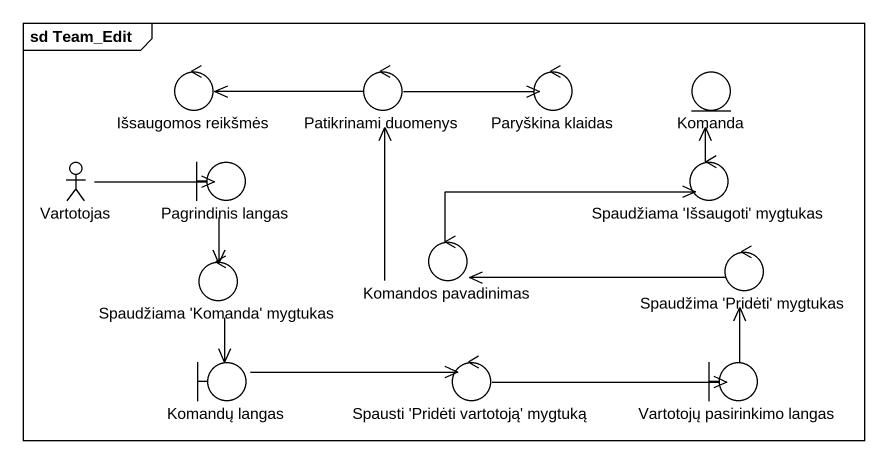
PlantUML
@startuml
mainframe sd Team_Edit
control "Išsaugomos reikšmės" as Išsaugomos_reikšmės
control "Patikrinami duomenys" as Patikrinami_duomenys
control "Paryškina klaidas" as Paryškina_klaidas
entity Komanda
actor Vartotojas
boundary "Pagrindinis langas" as Pagrindinis_langas
control "Spaudžiama 'Išsaugoti' mygtukas" as Spaudžiama_Išsaugoti
control "Komandos pavadinimas" as Komandos_pavadinimas
control "Spaudžima 'Pridėti' mygtukas" as Spaudžima_Pridėti_mygtukas
control "Spaudžiama 'Komanda' mygtukas" as Spaudžiama_Komanda_mygtukas
boundary "Komandų langas" as Komandų_langas
control "Spausti 'Pridėti vartotoją' mygtuką" as Spausti_Pridėti_vartotoją
boundary "Vartotojų pasirinkimo langas" as Vartotojų_pasirinkimo_langas
Patikrinami_duomenys -left-> Išsaugomos_reikšmės
Patikrinami_duomenys -right-> Paryškina_klaidas
Vartotojas -right-> Pagrindinis_langas
Pagrindinis_langas --> Spaudžiama_Komanda_mygtukas
Spaudžiama_Išsaugoti -up-> Komanda
Komandos_pavadinimas -up-> Patikrinami_duomenys
Komandos_pavadinimas -right-> Spaudžiama_Išsaugoti
Spaudžima_Pridėti_mygtukas -left-> Komandos_pavadinimas
Spaudžiama_Komanda_mygtukas --> Komandų_langas
Komandų_langas -right-> Spausti_Pridėti_vartotoją
Spausti_Pridėti_vartotoją -right-> Vartotojų_pasirinkimo_langas
Vartotojų_pasirinkimo_langas -up-> Spaudžima_Pridėti_mygtukas
@enduml
